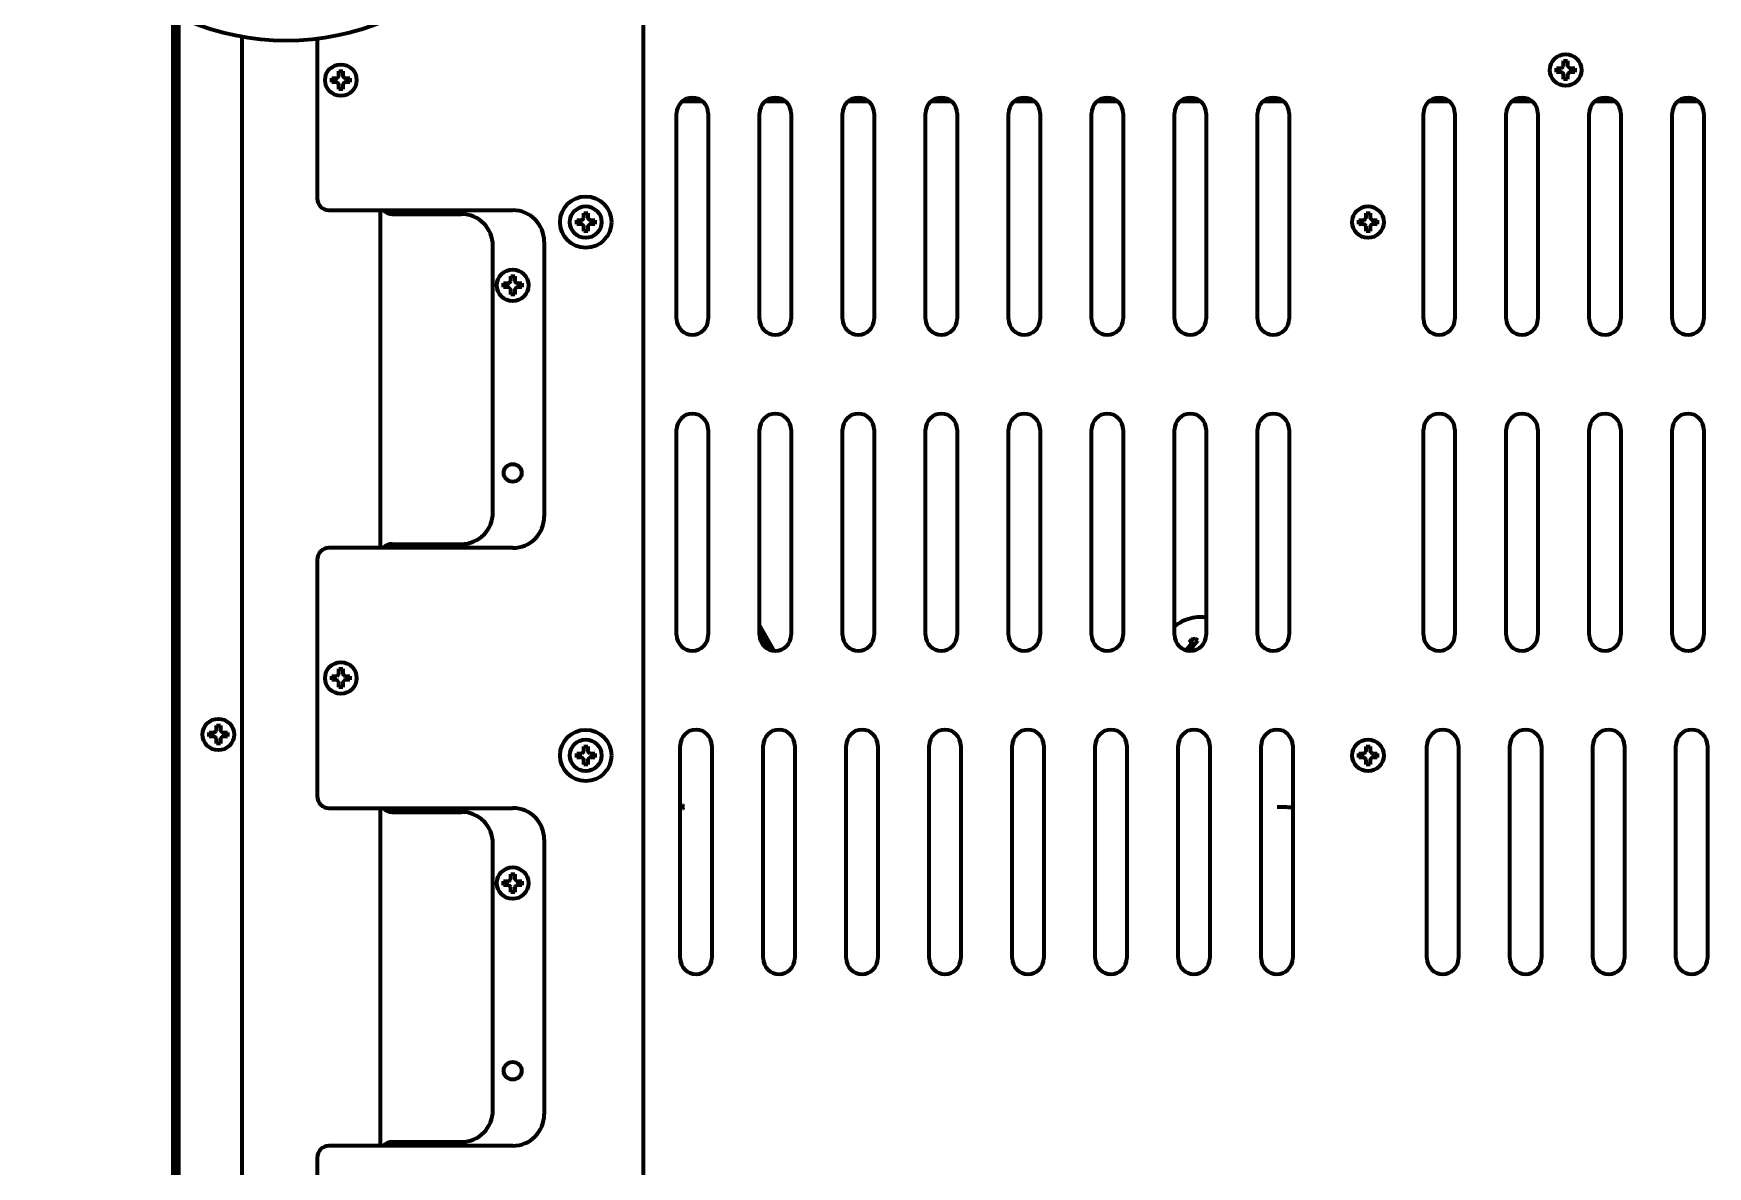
# Model space of a CAD drawing. Header units: inches. Extents: x -2983 to 7024, y 422 to 5529.
# Drawn here: x 2688 to 3111.7, y 4975.4 to 5262.2 of the extents above; entities that cross this region are included whole.
import ezdxf

# ---------------------------------------------------------------- set-up
doc = ezdxf.new("R2010")
doc.units = ezdxf.units.IN

msp = doc.modelspace()

# ---------------------------------------------------------------- linework, layer by layer
at = {"linetype": 'Continuous', "lineweight": 70}
for p, q in [((2842.28, 5360.79), (2842.28, 4737.49)), ((2723.28, 5267.28), (2723.28, 5013.82)), ((2723.96, 5014.82), (2723.96, 5266.95)), ((2724.78, 4696.79), (2724.78, 5266.55)), ((2740.78, 4710.63), (2740.78, 5261.47)), ((2759.78, 5260.97), (2759.78, 5220.51)), ((2763.48, 5250.43), (2763.48, 5250.93)), ((2763.48, 5249.93), (2763.48, 5250.43)), ((2768.08, 5250.93), (2768.08, 5250.43)), ((2768.08, 5250.43), (2768.08, 5249.93)), ((3073.48, 5252.99), (3073.48, 5253.49)), ((3073.48, 5252.49), (3073.48, 5252.99)), ((3078.08, 5253.49), (3078.08, 5252.99)), ((3078.08, 5252.99), (3078.08, 5252.49)), ((2850.78, 5189.99), (2850.78, 5241.99)), ((2857.44, 5244.99), (2852.14, 5244.99)), ((2858.78, 5241.99), (2858.78, 5189.99)), ((2871.78, 5189.99), (2871.78, 5241.99)), ((2878.43, 5244.99), (2873.15, 5244.99)), ((2879.78, 5241.99), (2879.78, 5189.99)), ((2892.78, 5189.99), (2892.78, 5241.99)), ((2899.44, 5244.99), (2894.15, 5244.99)), ((2900.78, 5241.99), (2900.78, 5189.99)), ((2913.78, 5189.99), (2913.78, 5241.99)), ((2920.44, 5244.99), (2915.14, 5244.99)), ((2921.78, 5241.99), (2921.78, 5189.99)), ((2934.78, 5189.99), (2934.78, 5241.99)), ((2941.43, 5244.99), (2936.14, 5244.99)), ((2942.78, 5241.99), (2942.78, 5189.99)), ((2955.78, 5189.99), (2955.78, 5241.99)), ((2962.43, 5244.99), (2957.15, 5244.99)), ((2963.78, 5241.99), (2963.78, 5189.99)), ((2976.78, 5189.99), (2976.78, 5241.99)), ((2983.44, 5244.99), (2978.15, 5244.99)), ((2984.78, 5241.99), (2984.78, 5189.99)), ((2997.78, 5189.99), (2997.78, 5241.99)), ((3004.44, 5244.99), (2999.14, 5244.99)), ((3005.78, 5241.99), (3005.78, 5189.99)), ((3039.78, 5189.99), (3039.78, 5241.99)), ((3046.44, 5244.99), (3041.15, 5244.99)), ((3047.78, 5241.99), (3047.78, 5189.99)), ((3060.78, 5189.99), (3060.78, 5241.99)), ((3067.44, 5244.99), (3062.15, 5244.99)), ((3068.78, 5241.99), (3068.78, 5189.99)), ((3081.78, 5189.99), (3081.78, 5241.99)), ((3088.44, 5244.99), (3083.14, 5244.99)), ((3089.78, 5241.99), (3089.78, 5189.99)), ((3102.78, 5189.99), (3102.78, 5241.99)), ((3109.43, 5244.99), (3104.15, 5244.99)), ((3110.78, 5241.99), (3110.78, 5189.99)), ((2762.78, 5217.51), (2809.28, 5217.51)), ((2775.78, 5132), (2775.78, 5217.5)), ((2778.78, 5216.51), (2796.28, 5216.51)), ((2825.48, 5214.49), (2825.48, 5214.99)), ((2825.48, 5213.99), (2825.48, 5214.49)), ((2830.08, 5214.99), (2830.08, 5214.49)), ((2830.08, 5214.49), (2830.08, 5213.99)), ((3023.48, 5214.49), (3023.48, 5214.99)), ((3023.48, 5213.99), (3023.48, 5214.49)), ((3028.08, 5214.99), (3028.08, 5214.49)), ((3028.08, 5214.49), (3028.08, 5213.99)), ((2804.28, 5141.01), (2804.28, 5208.51)), ((2817.28, 5209.51), (2817.28, 5140.01)), ((2806.98, 5198.51), (2806.98, 5199.01)), ((2806.98, 5198.01), (2806.98, 5198.51)), ((2811.58, 5199.01), (2811.58, 5198.51)), ((2811.58, 5198.51), (2811.58, 5198.01)), ((2850.78, 5109.99), (2850.78, 5161.99)), ((2858.78, 5161.99), (2858.78, 5109.99)), ((2871.78, 5109.99), (2871.78, 5161.99)), ((2879.78, 5161.99), (2879.78, 5109.99)), ((2892.78, 5109.99), (2892.78, 5161.99)), ((2900.78, 5161.99), (2900.78, 5109.99)), ((2913.78, 5109.99), (2913.78, 5161.99)), ((2921.78, 5161.99), (2921.78, 5109.99)), ((2934.78, 5109.99), (2934.78, 5161.99)), ((2942.78, 5161.99), (2942.78, 5109.99)), ((2955.78, 5109.99), (2955.78, 5161.99)), ((2963.78, 5161.99), (2963.78, 5109.99)), ((2976.78, 5109.99), (2976.78, 5161.99)), ((2984.78, 5161.99), (2984.78, 5109.99)), ((2997.78, 5109.99), (2997.78, 5161.99)), ((3005.78, 5161.99), (3005.78, 5109.99)), ((3039.78, 5109.99), (3039.78, 5161.99)), ((3047.78, 5161.99), (3047.78, 5109.99)), ((3060.78, 5109.99), (3060.78, 5161.99)), ((3068.78, 5161.99), (3068.78, 5109.99)), ((3081.78, 5109.99), (3081.78, 5161.99)), ((3089.78, 5161.99), (3089.78, 5109.99)), ((3102.78, 5109.99), (3102.78, 5161.99)), ((3110.78, 5161.99), (3110.78, 5109.99)), ((2809.28, 5132.01), (2762.78, 5132.01)), ((2778.78, 5133.01), (2796.28, 5133.01)), ((2759.78, 5129.01), (2759.78, 5069.17)), ((2875.5, 5106), (2871.78, 5112.44)), ((2875.5, 5106), (2871.78, 5112.44)), ((2871.78, 5110.84), (2874.45, 5106.22)), ((2980.84, 5114.18), (2980.84, 5114.18)), ((2872.49, 5107.91), (2872.35, 5107.93)), ((2872.78, 5107.76), (2872.49, 5107.91)), ((2872.5, 5107.91), (2872.49, 5107.91)), ((2872.79, 5107.76), (2872.5, 5107.91)), ((2872.79, 5107.76), (2872.78, 5107.76)), ((2873.07, 5107.46), (2872.78, 5107.76)), ((2873.08, 5107.46), (2872.79, 5107.76)), ((2873.08, 5107.46), (2873.07, 5107.46)), ((2873.15, 5107.16), (2873.07, 5107.46)), ((2873.15, 5107.16), (2873.08, 5107.46)), ((2873.14, 5106.99), (2873.15, 5107.02)), ((2873.14, 5106.98), (2873.15, 5107.01)), ((2873.15, 5107.16), (2873.15, 5107.16)), ((2873.15, 5107.01), (2873.15, 5107.16)), ((2873.15, 5107.02), (2873.15, 5107.16)), ((2873.15, 5107.01), (2873.15, 5107.02)), ((2981.53, 5108.31), (2979.71, 5106.14)), ((2981.53, 5108.3), (2979.71, 5106.14)), ((2981.08, 5108.84), (2980.48, 5108.12)), ((2981.08, 5108.84), (2980.48, 5108.12)), ((2980.48, 5108.12), (2981.53, 5108.31)), ((2980.48, 5108.12), (2981.53, 5108.3)), ((2980.48, 5108.12), (2980.48, 5108.12)), ((2980.5, 5106), (2982.66, 5108.58)), ((2982.14, 5109.02), (2981.08, 5108.84)), ((2981.08, 5108.84), (2981.08, 5108.84)), ((2981.53, 5108.3), (2981.53, 5108.31)), ((2982.66, 5108.58), (2982.14, 5109.02)), ((2763.48, 5099.09), (2763.48, 5099.59)), ((2763.48, 5098.59), (2763.48, 5099.09)), ((2768.08, 5099.59), (2768.08, 5099.09)), ((2768.08, 5099.09), (2768.08, 5098.59)), ((2732.48, 5084.79), (2732.48, 5085.29)), ((2732.48, 5084.29), (2732.48, 5084.79)), ((2737.08, 5085.29), (2737.08, 5084.79)), ((2737.08, 5084.79), (2737.08, 5084.29)), ((2851.7, 5028.13), (2851.7, 5081.99)), ((2859.7, 5081.99), (2859.7, 5028.13)), ((2872.7, 5028.13), (2872.7, 5081.99)), ((2880.7, 5081.99), (2880.7, 5028.13)), ((2893.7, 5028.13), (2893.7, 5081.99)), ((2901.7, 5081.99), (2901.7, 5028.13)), ((2914.7, 5028.13), (2914.7, 5081.99)), ((2922.7, 5081.99), (2922.7, 5028.13)), ((2935.7, 5028.13), (2935.7, 5081.99)), ((2943.7, 5081.99), (2943.7, 5028.13)), ((2956.7, 5028.13), (2956.7, 5081.99)), ((2964.7, 5081.99), (2964.7, 5028.13)), ((2977.7, 5028.13), (2977.7, 5081.99)), ((2985.7, 5081.99), (2985.7, 5028.13)), ((2998.7, 5028.13), (2998.7, 5081.99)), ((3006.7, 5081.99), (3006.7, 5028.13)), ((3040.7, 5028.13), (3040.7, 5081.99)), ((3048.7, 5081.99), (3048.7, 5028.13)), ((3061.7, 5028.13), (3061.7, 5081.99)), ((3069.7, 5081.99), (3069.7, 5028.13)), ((3082.7, 5028.13), (3082.7, 5081.99)), ((3090.7, 5081.99), (3090.7, 5028.13)), ((3103.7, 5028.13), (3103.7, 5081.99)), ((3111.7, 5081.99), (3111.7, 5028.13)), ((2825.48, 5079.49), (2825.48, 5079.99)), ((2825.48, 5078.99), (2825.48, 5079.49)), ((2830.08, 5079.99), (2830.08, 5079.49)), ((2830.08, 5079.49), (2830.08, 5078.99)), ((3023.48, 5079.49), (3023.48, 5079.99)), ((3023.48, 5078.99), (3023.48, 5079.49)), ((3028.08, 5079.99), (3028.08, 5079.49)), ((3028.08, 5079.49), (3028.08, 5078.99)), ((2762.78, 5066.17), (2809.28, 5066.17)), ((2775.78, 4980.66), (2775.78, 5066.16)), ((2778.78, 5065.17), (2796.28, 5065.17)), ((2804.28, 4989.67), (2804.28, 5057.17)), ((2817.28, 5058.17), (2817.28, 4988.67)), ((2806.98, 5047.17), (2806.98, 5047.67)), ((2806.98, 5046.67), (2806.98, 5047.17)), ((2811.58, 5047.67), (2811.58, 5047.17)), ((2811.58, 5047.17), (2811.58, 5046.67)), ((2723.29, 5013.82), (2723.28, 5013.82)), ((2723.28, 5013.79), (2723.29, 5013.79)), ((2723.28, 5013.79), (2723.28, 4526.99)), ((2723.29, 5013.82), (2723.91, 5013.82)), ((2723.29, 5013.79), (2723.91, 5013.79)), ((2724.78, 5013.82), (2723.91, 5013.82)), ((2724.78, 5013.79), (2723.91, 5013.79)), ((2723.96, 4529.99), (2723.96, 5012.79)), ((2809.28, 4980.67), (2762.78, 4980.67)), ((2778.78, 4981.67), (2796.28, 4981.67)), ((2759.78, 4977.67), (2759.78, 4917.83))]:
    msp.add_line(p, q, dxfattribs=at)
for centre, radius in [((2765.78, 5250.43), 4), ((3075.78, 5252.99), 4), ((2827.78, 5214.49), 6.5), ((2827.78, 5214.49), 4), ((3025.78, 5214.49), 4), ((2809.28, 5198.51), 4), ((2809.28, 5151.01), 2.25), ((2765.78, 5099.09), 4), ((2734.78, 5084.79), 4), ((2827.78, 5079.49), 6.5), ((2827.78, 5079.49), 4), ((3025.78, 5079.49), 4), ((2809.28, 5047.17), 4), ((2809.28, 4999.67), 2.25)]:
    msp.add_circle(centre, radius, dxfattribs=at)
for centre, radius, start, end in [((2751.98, 5324.49), 64, 180, 0), ((2854.78, 5241.99), 4, 0, 180), ((2875.78, 5241.99), 4, 0, 180), ((2896.78, 5241.99), 4, 0, 180), ((2917.78, 5241.99), 4, 0, 180), ((2938.78, 5241.99), 4, 0, 180), ((2959.78, 5241.99), 4, 0, 180), ((2980.78, 5241.99), 4, 0, 180), ((3001.78, 5241.99), 4, 0, 180), ((3043.78, 5241.99), 4, 0, 180), ((3064.78, 5241.99), 4, 0, 180), ((3085.78, 5241.99), 4, 0, 180), ((3106.78, 5241.99), 4, 0, 180), ((2762.78, 5220.51), 3, 180, 270), ((2778.78, 5219.51), 3, 221.8106, 270), ((2796.28, 5208.51), 8, 0, 90), ((2809.28, 5209.51), 8, 0, 90), ((2854.78, 5189.99), 4, 180, 0), ((2875.78, 5189.99), 4, 180, 0), ((2896.78, 5189.99), 4, 180, 0), ((2917.78, 5189.99), 4, 180, 0), ((2938.78, 5189.99), 4, 180, 0), ((2959.78, 5189.99), 4, 180, 0), ((2980.78, 5189.99), 4, 180, 0), ((3001.78, 5189.99), 4, 180, 0), ((3043.78, 5189.99), 4, 180, 0), ((3064.78, 5189.99), 4, 180, 0), ((3085.78, 5189.99), 4, 180, 0), ((3106.78, 5189.99), 4, 180, 0), ((2854.78, 5161.99), 4, 0, 180), ((2875.78, 5161.99), 4, 0, 180), ((2896.78, 5161.99), 4, 0, 180), ((2917.78, 5161.99), 4, 0, 180), ((2938.78, 5161.99), 4, 0, 180), ((2959.78, 5161.99), 4, 0, 180), ((2980.78, 5161.99), 4, 0, 180), ((3001.78, 5161.99), 4, 0, 180), ((3043.78, 5161.99), 4, 0, 180), ((3064.78, 5161.99), 4, 0, 180), ((3085.78, 5161.99), 4, 0, 180), ((3106.78, 5161.99), 4, 0, 180), ((2796.28, 5141.01), 8, 270, 0), ((2809.28, 5140.01), 8, 270, 0), ((2762.78, 5129.01), 3, 90, 180), ((2778.78, 5130.01), 3, 90, 138.1894), ((2854.78, 5109.99), 4, 180, 0), ((2875.78, 5109.99), 4, 180, 0), ((2896.78, 5109.99), 4, 180, 0), ((2917.78, 5109.99), 4, 180, 0), ((2938.78, 5109.99), 4, 180, 0), ((2959.78, 5109.99), 4, 180, 0), ((2980.78, 5109.99), 4, 180, 0), ((3001.78, 5109.99), 4, 180, 0), ((3043.78, 5109.99), 4, 180, 0), ((3064.78, 5109.99), 4, 180, 0), ((3085.78, 5109.99), 4, 180, 0), ((3106.78, 5109.99), 4, 180, 0), ((2855.7, 5081.99), 4, 0, 180), ((2876.7, 5081.99), 4, 0, 180), ((2897.7, 5081.99), 4, 0, 180), ((2918.7, 5081.99), 4, 0, 180), ((2939.7, 5081.99), 4, 0, 180), ((2960.7, 5081.99), 4, 0, 180), ((2981.7, 5081.99), 4, 0, 180), ((3002.7, 5081.99), 4, 0, 180), ((3044.7, 5081.99), 4, 0, 180), ((3065.7, 5081.99), 4, 0, 180), ((3086.7, 5081.99), 4, 0, 180), ((3107.7, 5081.99), 4, 0, 180), ((2762.78, 5069.17), 3, 180, 270), ((2778.78, 5068.17), 3, 221.8416, 270), ((2796.28, 5057.17), 8, 0, 90), ((2809.28, 5058.17), 8, 0, 90), ((2855.7, 5028.13), 4, 180, 0), ((2876.7, 5028.13), 4, 180, 0), ((2897.7, 5028.13), 4, 180, 0), ((2918.7, 5028.13), 4, 180, 0), ((2939.7, 5028.13), 4, 180, 0), ((2960.7, 5028.13), 4, 180, 0), ((2981.7, 5028.13), 4, 180, 0), ((3002.7, 5028.13), 4, 180, 0), ((3044.7, 5028.13), 4, 180, 0), ((3065.7, 5028.13), 4, 180, 0), ((3086.7, 5028.13), 4, 180, 0), ((3107.7, 5028.13), 4, 180, 0), ((2796.28, 4989.67), 8, 270, 0), ((2809.28, 4988.67), 8, 270, 0), ((2762.78, 4977.67), 3, 90, 180), ((2778.78, 4978.67), 3, 90, 138.1894)]:
    msp.add_arc(centre, radius, start, end, dxfattribs=at)
for centre, major_axis, ratio, start_param, end_param in [((2983.27, 5104.48), (-2.43, 9.7), 0.999838, 6.038193, 6.283185), ((2983.27, 5104.48), (-2.43, 9.7), 0.999838, 5.885728, 6.038193), ((2983.27, 5104.48), (-2.43, 9.7), 0.999838, 0, 0.460394), ((2983.26, 5104.48), (-0.72, -9.97), 0.99983, 3.458797, 3.91904), ((2723.91, 5014.82), (0, -1), 0.052336, 0, 1.570796), ((2723.91, 5012.79), (0, -1), 0.052336, 1.570796, 3.141593)]:
    msp.add_ellipse(centre, major_axis=major_axis, ratio=ratio, start_param=start_param, end_param=end_param, dxfattribs=at)
for points in [[(3075.28, 5253.99), (3075.28, 5254.04), (3075.28, 5254.15), (3075.28, 5254.31), (3075.28, 5254.47), (3075.28, 5254.63), (3075.28, 5254.78), (3075.28, 5254.94), (3075.28, 5255.1), (3075.28, 5255.23), (3075.28, 5255.29)], [(3075.28, 5255.29), (3075.45, 5255.29), (3075.78, 5255.29), (3076.12, 5255.29), (3076.28, 5255.29)], [(2764.78, 5249.93), (2764.73, 5249.93), (2764.62, 5249.93), (2764.46, 5249.93), (2764.3, 5249.93), (2764.15, 5249.93), (2763.99, 5249.93), (2763.84, 5249.93), (2763.67, 5249.93), (2763.55, 5249.93), (2763.48, 5249.93)], [(2764.78, 5250.93), (2764.81, 5250.95), (2764.86, 5251), (2764.93, 5251.07), (2765, 5251.14), (2765.07, 5251.21), (2765.14, 5251.29), (2765.21, 5251.36), (2765.26, 5251.41), (2765.28, 5251.43)], [(2765.28, 5249.43), (2765.26, 5249.46), (2765.21, 5249.51), (2765.13, 5249.58), (2765.06, 5249.65), (2764.99, 5249.72), (2764.92, 5249.79), (2764.85, 5249.86), (2764.81, 5249.91), (2764.78, 5249.93)], [(2765.28, 5251.43), (2765.28, 5251.48), (2765.28, 5251.59), (2765.28, 5251.75), (2765.28, 5251.91), (2765.28, 5252.07), (2765.28, 5252.22), (2765.28, 5252.38), (2765.28, 5252.54), (2765.28, 5252.67), (2765.28, 5252.73)], [(2765.28, 5252.73), (2765.45, 5252.73), (2765.78, 5252.73), (2766.12, 5252.73), (2766.28, 5252.73)], [(2766.28, 5251.43), (2766.31, 5251.4), (2766.36, 5251.35), (2766.44, 5251.28), (2766.51, 5251.21), (2766.58, 5251.14), (2766.65, 5251.07), (2766.71, 5251), (2766.76, 5250.95), (2766.78, 5250.93)], [(2766.78, 5249.93), (2766.76, 5249.91), (2766.71, 5249.86), (2766.64, 5249.79), (2766.57, 5249.72), (2766.5, 5249.64), (2766.43, 5249.57), (2766.36, 5249.5), (2766.31, 5249.45), (2766.28, 5249.43)], [(2766.78, 5250.93), (2766.84, 5250.93), (2766.95, 5250.93), (2767.11, 5250.93), (2767.27, 5250.93), (2767.42, 5250.93), (2767.57, 5250.93), (2767.73, 5250.93), (2767.9, 5250.93), (2768.02, 5250.93), (2768.08, 5250.93)], [(3074.78, 5252.49), (3074.73, 5252.49), (3074.62, 5252.49), (3074.46, 5252.49), (3074.3, 5252.49), (3074.15, 5252.49), (3073.99, 5252.49), (3073.84, 5252.49), (3073.67, 5252.49), (3073.55, 5252.49), (3073.48, 5252.49)], [(3074.78, 5253.49), (3074.81, 5253.51), (3074.86, 5253.56), (3074.93, 5253.63), (3075, 5253.7), (3075.07, 5253.77), (3075.14, 5253.85), (3075.21, 5253.92), (3075.26, 5253.97), (3075.28, 5253.99)], [(3075.28, 5251.99), (3075.26, 5252.02), (3075.21, 5252.07), (3075.13, 5252.14), (3075.06, 5252.21), (3074.99, 5252.28), (3074.92, 5252.35), (3074.85, 5252.42), (3074.81, 5252.47), (3074.78, 5252.49)], [(3076.28, 5250.69), (3076.12, 5250.69), (3075.78, 5250.69), (3075.45, 5250.69), (3075.28, 5250.69)], [(3076.28, 5253.99), (3076.31, 5253.96), (3076.36, 5253.91), (3076.44, 5253.84), (3076.51, 5253.77), (3076.58, 5253.7), (3076.65, 5253.63), (3076.71, 5253.56), (3076.76, 5253.51), (3076.78, 5253.49)], [(3076.78, 5252.49), (3076.76, 5252.47), (3076.71, 5252.42), (3076.64, 5252.35), (3076.57, 5252.28), (3076.5, 5252.2), (3076.43, 5252.13), (3076.36, 5252.06), (3076.31, 5252.01), (3076.28, 5251.99)], [(3076.28, 5251.99), (3076.28, 5251.93), (3076.28, 5251.83), (3076.28, 5251.67), (3076.28, 5251.51), (3076.28, 5251.35), (3076.28, 5251.2), (3076.28, 5251.04), (3076.28, 5250.88), (3076.28, 5250.75), (3076.28, 5250.69)], [(3076.78, 5253.49), (3076.84, 5253.49), (3076.95, 5253.49), (3077.11, 5253.49), (3077.27, 5253.49), (3077.42, 5253.49), (3077.57, 5253.49), (3077.73, 5253.49), (3077.9, 5253.49), (3078.02, 5253.49), (3078.08, 5253.49)], [(2766.28, 5248.13), (2766.12, 5248.13), (2765.78, 5248.13), (2765.45, 5248.13), (2765.28, 5248.13)], [(2766.28, 5249.43), (2766.28, 5249.37), (2766.28, 5249.27), (2766.28, 5249.11), (2766.28, 5248.95), (2766.28, 5248.79), (2766.28, 5248.64), (2766.28, 5248.48), (2766.28, 5248.32), (2766.28, 5248.19), (2766.28, 5248.13)], [(2827.28, 5215.49), (2827.28, 5215.54), (2827.28, 5215.65), (2827.28, 5215.81), (2827.28, 5215.97), (2827.28, 5216.13), (2827.28, 5216.28), (2827.28, 5216.44), (2827.28, 5216.6), (2827.28, 5216.73), (2827.28, 5216.79)], [(2827.28, 5216.79), (2827.45, 5216.79), (2827.78, 5216.79), (2828.12, 5216.79), (2828.28, 5216.79)], [(3025.28, 5215.49), (3025.28, 5215.54), (3025.28, 5215.65), (3025.28, 5215.81), (3025.28, 5215.97), (3025.28, 5216.13), (3025.28, 5216.28), (3025.28, 5216.44), (3025.28, 5216.6), (3025.28, 5216.73), (3025.28, 5216.79)], [(3025.28, 5216.79), (3025.45, 5216.79), (3025.78, 5216.79), (3026.12, 5216.79), (3026.28, 5216.79)], [(2826.78, 5213.99), (2826.73, 5213.99), (2826.62, 5213.99), (2826.46, 5213.99), (2826.3, 5213.99), (2826.15, 5213.99), (2825.99, 5213.99), (2825.84, 5213.99), (2825.67, 5213.99), (2825.55, 5213.99), (2825.48, 5213.99)], [(2826.78, 5214.99), (2826.81, 5215.01), (2826.86, 5215.06), (2826.93, 5215.13), (2827, 5215.2), (2827.07, 5215.27), (2827.14, 5215.35), (2827.21, 5215.42), (2827.26, 5215.47), (2827.28, 5215.49)], [(2827.28, 5213.49), (2827.26, 5213.52), (2827.21, 5213.57), (2827.13, 5213.64), (2827.06, 5213.71), (2826.99, 5213.78), (2826.92, 5213.85), (2826.85, 5213.92), (2826.81, 5213.97), (2826.78, 5213.99)], [(2828.28, 5212.19), (2828.12, 5212.19), (2827.78, 5212.19), (2827.45, 5212.19), (2827.28, 5212.19)], [(2828.28, 5215.49), (2828.31, 5215.46), (2828.36, 5215.41), (2828.44, 5215.34), (2828.51, 5215.27), (2828.58, 5215.2), (2828.65, 5215.13), (2828.71, 5215.06), (2828.76, 5215.01), (2828.78, 5214.99)], [(2828.78, 5213.99), (2828.76, 5213.97), (2828.71, 5213.92), (2828.64, 5213.85), (2828.57, 5213.78), (2828.5, 5213.7), (2828.43, 5213.63), (2828.36, 5213.56), (2828.31, 5213.51), (2828.28, 5213.49)], [(2828.28, 5213.49), (2828.28, 5213.43), (2828.28, 5213.33), (2828.28, 5213.17), (2828.28, 5213.01), (2828.28, 5212.85), (2828.28, 5212.7), (2828.28, 5212.54), (2828.28, 5212.38), (2828.28, 5212.25), (2828.28, 5212.19)], [(2828.78, 5214.99), (2828.84, 5214.99), (2828.95, 5214.99), (2829.11, 5214.99), (2829.27, 5214.99), (2829.42, 5214.99), (2829.57, 5214.99), (2829.73, 5214.99), (2829.9, 5214.99), (2830.02, 5214.99), (2830.08, 5214.99)], [(3024.78, 5213.99), (3024.73, 5213.99), (3024.62, 5213.99), (3024.46, 5213.99), (3024.3, 5213.99), (3024.15, 5213.99), (3023.99, 5213.99), (3023.84, 5213.99), (3023.67, 5213.99), (3023.55, 5213.99), (3023.48, 5213.99)], [(3024.78, 5214.99), (3024.81, 5215.01), (3024.86, 5215.06), (3024.93, 5215.13), (3025, 5215.2), (3025.07, 5215.27), (3025.14, 5215.35), (3025.21, 5215.42), (3025.26, 5215.47), (3025.28, 5215.49)], [(3025.28, 5213.49), (3025.26, 5213.52), (3025.21, 5213.57), (3025.13, 5213.64), (3025.06, 5213.71), (3024.99, 5213.78), (3024.92, 5213.85), (3024.85, 5213.92), (3024.81, 5213.97), (3024.78, 5213.99)], [(3026.28, 5212.19), (3026.12, 5212.19), (3025.78, 5212.19), (3025.45, 5212.19), (3025.28, 5212.19)], [(3026.28, 5215.49), (3026.31, 5215.46), (3026.36, 5215.41), (3026.44, 5215.34), (3026.51, 5215.27), (3026.58, 5215.2), (3026.65, 5215.13), (3026.71, 5215.06), (3026.76, 5215.01), (3026.78, 5214.99)], [(3026.78, 5213.99), (3026.76, 5213.97), (3026.71, 5213.92), (3026.64, 5213.85), (3026.57, 5213.78), (3026.5, 5213.7), (3026.43, 5213.63), (3026.36, 5213.56), (3026.31, 5213.51), (3026.28, 5213.49)], [(3026.28, 5213.49), (3026.28, 5213.43), (3026.28, 5213.33), (3026.28, 5213.17), (3026.28, 5213.01), (3026.28, 5212.85), (3026.28, 5212.7), (3026.28, 5212.54), (3026.28, 5212.38), (3026.28, 5212.25), (3026.28, 5212.19)], [(3026.78, 5214.99), (3026.84, 5214.99), (3026.95, 5214.99), (3027.11, 5214.99), (3027.27, 5214.99), (3027.42, 5214.99), (3027.57, 5214.99), (3027.73, 5214.99), (3027.9, 5214.99), (3028.02, 5214.99), (3028.08, 5214.99)], [(2808.28, 5199.01), (2808.31, 5199.03), (2808.36, 5199.08), (2808.43, 5199.15), (2808.5, 5199.22), (2808.57, 5199.29), (2808.64, 5199.36), (2808.71, 5199.44), (2808.76, 5199.48), (2808.78, 5199.51)], [(2808.78, 5199.51), (2808.78, 5199.56), (2808.78, 5199.67), (2808.78, 5199.83), (2808.78, 5199.99), (2808.78, 5200.14), (2808.78, 5200.3), (2808.78, 5200.45), (2808.78, 5200.62), (2808.78, 5200.74), (2808.78, 5200.81)], [(2808.78, 5200.81), (2808.95, 5200.81), (2809.28, 5200.81), (2809.62, 5200.81), (2809.78, 5200.81)], [(2809.78, 5199.51), (2809.81, 5199.48), (2809.86, 5199.43), (2809.94, 5199.36), (2810.01, 5199.28), (2810.08, 5199.21), (2810.15, 5199.14), (2810.21, 5199.08), (2810.26, 5199.03), (2810.28, 5199.01)], [(2808.28, 5198.01), (2808.23, 5198.01), (2808.12, 5198.01), (2807.96, 5198.01), (2807.8, 5198.01), (2807.65, 5198.01), (2807.49, 5198.01), (2807.34, 5198.01), (2807.17, 5198.01), (2807.05, 5198.01), (2806.98, 5198.01)], [(2808.78, 5197.51), (2808.76, 5197.53), (2808.71, 5197.58), (2808.63, 5197.66), (2808.56, 5197.73), (2808.49, 5197.8), (2808.42, 5197.87), (2808.35, 5197.94), (2808.31, 5197.98), (2808.28, 5198.01)], [(2809.78, 5196.21), (2809.62, 5196.21), (2809.28, 5196.21), (2808.95, 5196.21), (2808.78, 5196.21)], [(2810.28, 5198.01), (2810.26, 5197.98), (2810.21, 5197.94), (2810.14, 5197.86), (2810.07, 5197.79), (2810, 5197.72), (2809.93, 5197.65), (2809.86, 5197.58), (2809.81, 5197.53), (2809.78, 5197.51)], [(2809.78, 5197.51), (2809.78, 5197.45), (2809.78, 5197.34), (2809.78, 5197.18), (2809.78, 5197.02), (2809.78, 5196.87), (2809.78, 5196.72), (2809.78, 5196.56), (2809.78, 5196.39), (2809.78, 5196.27), (2809.78, 5196.21)], [(2810.28, 5199.01), (2810.34, 5199.01), (2810.45, 5199.01), (2810.61, 5199.01), (2810.77, 5199.01), (2810.92, 5199.01), (2811.07, 5199.01), (2811.23, 5199.01), (2811.4, 5199.01), (2811.52, 5199.01), (2811.58, 5199.01)], [(2764.78, 5098.59), (2764.73, 5098.59), (2764.62, 5098.59), (2764.46, 5098.59), (2764.3, 5098.59), (2764.15, 5098.59), (2763.99, 5098.59), (2763.84, 5098.59), (2763.67, 5098.59), (2763.55, 5098.59), (2763.48, 5098.59)], [(2764.78, 5099.59), (2764.81, 5099.61), (2764.86, 5099.66), (2764.93, 5099.73), (2765, 5099.8), (2765.07, 5099.87), (2765.14, 5099.94), (2765.21, 5100.02), (2765.26, 5100.06), (2765.28, 5100.09)], [(2765.28, 5098.09), (2765.26, 5098.11), (2765.21, 5098.16), (2765.13, 5098.24), (2765.06, 5098.31), (2764.99, 5098.38), (2764.92, 5098.45), (2764.85, 5098.52), (2764.81, 5098.56), (2764.78, 5098.59)], [(2765.28, 5100.09), (2765.28, 5100.14), (2765.28, 5100.25), (2765.28, 5100.41), (2765.28, 5100.57), (2765.28, 5100.72), (2765.28, 5100.88), (2765.28, 5101.03), (2765.28, 5101.2), (2765.28, 5101.32), (2765.28, 5101.39)], [(2765.28, 5101.39), (2765.45, 5101.39), (2765.78, 5101.39), (2766.12, 5101.39), (2766.28, 5101.39)], [(2766.28, 5100.09), (2766.31, 5100.06), (2766.36, 5100.01), (2766.44, 5099.94), (2766.51, 5099.86), (2766.58, 5099.79), (2766.65, 5099.72), (2766.71, 5099.66), (2766.76, 5099.61), (2766.78, 5099.59)], [(2766.78, 5098.59), (2766.76, 5098.56), (2766.71, 5098.52), (2766.64, 5098.44), (2766.57, 5098.37), (2766.5, 5098.3), (2766.43, 5098.23), (2766.36, 5098.16), (2766.31, 5098.11), (2766.28, 5098.09)], [(2766.28, 5098.09), (2766.28, 5098.03), (2766.28, 5097.92), (2766.28, 5097.76), (2766.28, 5097.6), (2766.28, 5097.45), (2766.28, 5097.3), (2766.28, 5097.14), (2766.28, 5096.97), (2766.28, 5096.85), (2766.28, 5096.79)], [(2766.78, 5099.59), (2766.84, 5099.59), (2766.95, 5099.59), (2767.11, 5099.59), (2767.27, 5099.59), (2767.42, 5099.59), (2767.57, 5099.59), (2767.73, 5099.59), (2767.9, 5099.59), (2768.02, 5099.59), (2768.08, 5099.59)], [(2766.28, 5096.79), (2766.12, 5096.79), (2765.78, 5096.79), (2765.45, 5096.79), (2765.28, 5096.79)], [(2733.78, 5085.29), (2733.81, 5085.31), (2733.86, 5085.36), (2733.93, 5085.43), (2734, 5085.5), (2734.07, 5085.57), (2734.14, 5085.65), (2734.21, 5085.72), (2734.26, 5085.77), (2734.28, 5085.79)], [(2734.28, 5085.79), (2734.28, 5085.84), (2734.28, 5085.95), (2734.28, 5086.11), (2734.28, 5086.27), (2734.28, 5086.43), (2734.28, 5086.58), (2734.28, 5086.74), (2734.28, 5086.9), (2734.28, 5087.03), (2734.28, 5087.09)], [(2734.28, 5087.09), (2734.45, 5087.09), (2734.78, 5087.09), (2735.12, 5087.09), (2735.28, 5087.09)], [(2735.28, 5085.79), (2735.31, 5085.76), (2735.36, 5085.71), (2735.44, 5085.64), (2735.51, 5085.57), (2735.58, 5085.5), (2735.65, 5085.43), (2735.71, 5085.36), (2735.76, 5085.31), (2735.78, 5085.29)], [(2735.78, 5085.29), (2735.84, 5085.29), (2735.95, 5085.29), (2736.11, 5085.29), (2736.27, 5085.29), (2736.42, 5085.29), (2736.57, 5085.29), (2736.73, 5085.29), (2736.9, 5085.29), (2737.02, 5085.29), (2737.08, 5085.29)], [(2733.78, 5084.29), (2733.73, 5084.29), (2733.62, 5084.29), (2733.46, 5084.29), (2733.3, 5084.29), (2733.15, 5084.29), (2732.99, 5084.29), (2732.84, 5084.29), (2732.67, 5084.29), (2732.55, 5084.29), (2732.48, 5084.29)], [(2734.28, 5083.79), (2734.26, 5083.82), (2734.21, 5083.87), (2734.13, 5083.94), (2734.06, 5084.01), (2733.99, 5084.08), (2733.92, 5084.15), (2733.85, 5084.22), (2733.81, 5084.27), (2733.78, 5084.29)], [(2735.28, 5082.49), (2735.12, 5082.49), (2734.78, 5082.49), (2734.45, 5082.49), (2734.28, 5082.49)], [(2735.78, 5084.29), (2735.76, 5084.27), (2735.71, 5084.22), (2735.64, 5084.15), (2735.57, 5084.08), (2735.5, 5084), (2735.43, 5083.93), (2735.36, 5083.86), (2735.31, 5083.81), (2735.28, 5083.79)], [(2735.28, 5083.79), (2735.28, 5083.73), (2735.28, 5083.63), (2735.28, 5083.47), (2735.28, 5083.31), (2735.28, 5083.15), (2735.28, 5083), (2735.28, 5082.84), (2735.28, 5082.68), (2735.28, 5082.55), (2735.28, 5082.49)], [(2826.78, 5079.99), (2826.81, 5080.01), (2826.86, 5080.06), (2826.93, 5080.13), (2827, 5080.2), (2827.07, 5080.27), (2827.14, 5080.35), (2827.21, 5080.42), (2827.26, 5080.47), (2827.28, 5080.49)], [(2827.28, 5080.49), (2827.28, 5080.54), (2827.28, 5080.65), (2827.28, 5080.81), (2827.28, 5080.97), (2827.28, 5081.13), (2827.28, 5081.28), (2827.28, 5081.44), (2827.28, 5081.6), (2827.28, 5081.73), (2827.28, 5081.79)], [(2827.28, 5081.79), (2827.45, 5081.79), (2827.78, 5081.79), (2828.12, 5081.79), (2828.28, 5081.79)], [(2828.28, 5080.49), (2828.31, 5080.46), (2828.36, 5080.41), (2828.44, 5080.34), (2828.51, 5080.27), (2828.58, 5080.2), (2828.65, 5080.13), (2828.71, 5080.06), (2828.76, 5080.01), (2828.78, 5079.99)], [(3024.78, 5079.99), (3024.81, 5080.01), (3024.86, 5080.06), (3024.93, 5080.13), (3025, 5080.2), (3025.07, 5080.27), (3025.14, 5080.35), (3025.21, 5080.42), (3025.26, 5080.47), (3025.28, 5080.49)], [(3025.28, 5080.49), (3025.28, 5080.54), (3025.28, 5080.65), (3025.28, 5080.81), (3025.28, 5080.97), (3025.28, 5081.13), (3025.28, 5081.28), (3025.28, 5081.44), (3025.28, 5081.6), (3025.28, 5081.73), (3025.28, 5081.79)], [(3025.28, 5081.79), (3025.45, 5081.79), (3025.78, 5081.79), (3026.12, 5081.79), (3026.28, 5081.79)], [(3026.28, 5080.49), (3026.31, 5080.46), (3026.36, 5080.41), (3026.44, 5080.34), (3026.51, 5080.27), (3026.58, 5080.2), (3026.65, 5080.13), (3026.71, 5080.06), (3026.76, 5080.01), (3026.78, 5079.99)], [(2826.78, 5078.99), (2826.73, 5078.99), (2826.62, 5078.99), (2826.46, 5078.99), (2826.3, 5078.99), (2826.15, 5078.99), (2825.99, 5078.99), (2825.84, 5078.99), (2825.67, 5078.99), (2825.55, 5078.99), (2825.48, 5078.99)], [(2827.28, 5078.49), (2827.26, 5078.52), (2827.21, 5078.57), (2827.13, 5078.64), (2827.06, 5078.71), (2826.99, 5078.78), (2826.92, 5078.85), (2826.85, 5078.92), (2826.81, 5078.97), (2826.78, 5078.99)], [(2828.28, 5077.19), (2828.12, 5077.19), (2827.78, 5077.19), (2827.45, 5077.19), (2827.28, 5077.19)], [(2828.78, 5078.99), (2828.76, 5078.97), (2828.71, 5078.92), (2828.64, 5078.85), (2828.57, 5078.78), (2828.5, 5078.7), (2828.43, 5078.63), (2828.36, 5078.56), (2828.31, 5078.51), (2828.28, 5078.49)], [(2828.28, 5078.49), (2828.28, 5078.43), (2828.28, 5078.33), (2828.28, 5078.17), (2828.28, 5078.01), (2828.28, 5077.85), (2828.28, 5077.7), (2828.28, 5077.54), (2828.28, 5077.38), (2828.28, 5077.25), (2828.28, 5077.19)], [(2828.78, 5079.99), (2828.84, 5079.99), (2828.95, 5079.99), (2829.11, 5079.99), (2829.27, 5079.99), (2829.42, 5079.99), (2829.57, 5079.99), (2829.73, 5079.99), (2829.9, 5079.99), (2830.02, 5079.99), (2830.08, 5079.99)], [(3024.78, 5078.99), (3024.73, 5078.99), (3024.62, 5078.99), (3024.46, 5078.99), (3024.3, 5078.99), (3024.15, 5078.99), (3023.99, 5078.99), (3023.84, 5078.99), (3023.67, 5078.99), (3023.55, 5078.99), (3023.48, 5078.99)], [(3025.28, 5078.49), (3025.26, 5078.52), (3025.21, 5078.57), (3025.13, 5078.64), (3025.06, 5078.71), (3024.99, 5078.78), (3024.92, 5078.85), (3024.85, 5078.92), (3024.81, 5078.97), (3024.78, 5078.99)], [(3026.28, 5077.19), (3026.12, 5077.19), (3025.78, 5077.19), (3025.45, 5077.19), (3025.28, 5077.19)], [(3026.78, 5078.99), (3026.76, 5078.97), (3026.71, 5078.92), (3026.64, 5078.85), (3026.57, 5078.78), (3026.5, 5078.7), (3026.43, 5078.63), (3026.36, 5078.56), (3026.31, 5078.51), (3026.28, 5078.49)], [(3026.28, 5078.49), (3026.28, 5078.43), (3026.28, 5078.33), (3026.28, 5078.17), (3026.28, 5078.01), (3026.28, 5077.85), (3026.28, 5077.7), (3026.28, 5077.54), (3026.28, 5077.38), (3026.28, 5077.25), (3026.28, 5077.19)], [(3026.78, 5079.99), (3026.84, 5079.99), (3026.95, 5079.99), (3027.11, 5079.99), (3027.27, 5079.99), (3027.42, 5079.99), (3027.57, 5079.99), (3027.73, 5079.99), (3027.9, 5079.99), (3028.02, 5079.99), (3028.08, 5079.99)], [(2808.28, 5046.67), (2808.23, 5046.67), (2808.12, 5046.67), (2807.96, 5046.67), (2807.8, 5046.67), (2807.65, 5046.67), (2807.49, 5046.67), (2807.34, 5046.67), (2807.17, 5046.67), (2807.05, 5046.67), (2806.98, 5046.67)], [(2808.28, 5047.67), (2808.31, 5047.69), (2808.36, 5047.74), (2808.43, 5047.81), (2808.5, 5047.88), (2808.57, 5047.95), (2808.64, 5048.02), (2808.71, 5048.1), (2808.76, 5048.14), (2808.78, 5048.17)], [(2808.78, 5046.17), (2808.76, 5046.19), (2808.71, 5046.25), (2808.63, 5046.32), (2808.56, 5046.39), (2808.49, 5046.46), (2808.42, 5046.53), (2808.35, 5046.6), (2808.31, 5046.64), (2808.28, 5046.67)], [(2808.78, 5048.17), (2808.78, 5048.22), (2808.78, 5048.33), (2808.78, 5048.49), (2808.78, 5048.65), (2808.78, 5048.81), (2808.78, 5048.96), (2808.78, 5049.11), (2808.78, 5049.28), (2808.78, 5049.4), (2808.78, 5049.47)], [(2808.78, 5049.47), (2808.95, 5049.47), (2809.28, 5049.47), (2809.62, 5049.47), (2809.78, 5049.47)], [(2809.78, 5048.17), (2809.81, 5048.14), (2809.86, 5048.09), (2809.94, 5048.02), (2810.01, 5047.95), (2810.08, 5047.88), (2810.15, 5047.81), (2810.21, 5047.74), (2810.26, 5047.69), (2810.28, 5047.67)], [(2810.28, 5046.67), (2810.26, 5046.64), (2810.21, 5046.6), (2810.14, 5046.53), (2810.07, 5046.45), (2810, 5046.38), (2809.93, 5046.31), (2809.86, 5046.24), (2809.81, 5046.19), (2809.78, 5046.17)], [(2810.28, 5047.67), (2810.34, 5047.67), (2810.45, 5047.67), (2810.61, 5047.67), (2810.77, 5047.67), (2810.92, 5047.67), (2811.07, 5047.67), (2811.23, 5047.67), (2811.4, 5047.67), (2811.52, 5047.67), (2811.58, 5047.67)], [(2809.78, 5044.87), (2809.62, 5044.87), (2809.28, 5044.87), (2808.95, 5044.87), (2808.78, 5044.87)], [(2809.78, 5046.17), (2809.78, 5046.11), (2809.78, 5046.01), (2809.78, 5045.84), (2809.78, 5045.69), (2809.78, 5045.53), (2809.78, 5045.38), (2809.78, 5045.22), (2809.78, 5045.06), (2809.78, 5044.93), (2809.78, 5044.87)]]:
    msp.add_open_spline(points, degree=3, dxfattribs=at)
for points, knots in [([(3076.28, 5255.29), (3076.28, 5255.09), (3076.28, 5254.88), (3076.28, 5254.55), (3076.28, 5254.44), (3076.28, 5254.22), (3076.28, 5254.1), (3076.28, 5253.99)], [0, 0, 0, 0, 0.5, 0.5, 0.75, 0.75, 1, 1, 1, 1]), ([(2763.48, 5250.93), (2763.69, 5250.93), (2763.9, 5250.93), (2764.22, 5250.93), (2764.33, 5250.93), (2764.56, 5250.93), (2764.67, 5250.93), (2764.78, 5250.93)], [0, 0, 0, 0, 0.5, 0.5, 0.75, 0.75, 1, 1, 1, 1]), ([(2766.28, 5252.73), (2766.28, 5252.53), (2766.28, 5252.32), (2766.28, 5251.99), (2766.28, 5251.88), (2766.28, 5251.66), (2766.28, 5251.54), (2766.28, 5251.43)], [0, 0, 0, 0, 0.5, 0.5, 0.75, 0.75, 1, 1, 1, 1]), ([(2768.08, 5249.93), (2767.88, 5249.93), (2767.67, 5249.93), (2767.35, 5249.93), (2767.24, 5249.93), (2767.01, 5249.93), (2766.9, 5249.93), (2766.78, 5249.93)], [0, 0, 0, 0, 0.5, 0.5, 0.75, 0.75, 1, 1, 1, 1]), ([(3073.48, 5253.49), (3073.69, 5253.49), (3073.9, 5253.49), (3074.22, 5253.49), (3074.33, 5253.49), (3074.56, 5253.49), (3074.67, 5253.49), (3074.78, 5253.49)], [0, 0, 0, 0, 0.5, 0.5, 0.75, 0.75, 1, 1, 1, 1]), ([(3075.28, 5250.69), (3075.28, 5250.89), (3075.28, 5251.1), (3075.28, 5251.43), (3075.28, 5251.54), (3075.28, 5251.76), (3075.28, 5251.87), (3075.28, 5251.99)], [0, 0, 0, 0, 0.5, 0.5, 0.75, 0.75, 1, 1, 1, 1]), ([(3078.08, 5252.49), (3077.88, 5252.49), (3077.67, 5252.49), (3077.35, 5252.49), (3077.24, 5252.49), (3077.01, 5252.49), (3076.9, 5252.49), (3076.78, 5252.49)], [0, 0, 0, 0, 0.5, 0.5, 0.75, 0.75, 1, 1, 1, 1]), ([(2765.28, 5248.13), (2765.28, 5248.33), (2765.28, 5248.54), (2765.28, 5248.87), (2765.28, 5248.98), (2765.28, 5249.2), (2765.28, 5249.31), (2765.28, 5249.43)], [0, 0, 0, 0, 0.5, 0.5, 0.75, 0.75, 1, 1, 1, 1]), ([(2828.28, 5216.79), (2828.28, 5216.59), (2828.28, 5216.38), (2828.28, 5216.05), (2828.28, 5215.94), (2828.28, 5215.72), (2828.28, 5215.6), (2828.28, 5215.49)], [0, 0, 0, 0, 0.5, 0.5, 0.75, 0.75, 1, 1, 1, 1]), ([(3026.28, 5216.79), (3026.28, 5216.59), (3026.28, 5216.38), (3026.28, 5216.05), (3026.28, 5215.94), (3026.28, 5215.72), (3026.28, 5215.6), (3026.28, 5215.49)], [0, 0, 0, 0, 0.5, 0.5, 0.75, 0.75, 1, 1, 1, 1]), ([(2825.48, 5214.99), (2825.69, 5214.99), (2825.9, 5214.99), (2826.22, 5214.99), (2826.33, 5214.99), (2826.56, 5214.99), (2826.67, 5214.99), (2826.78, 5214.99)], [0, 0, 0, 0, 0.5, 0.5, 0.75, 0.75, 1, 1, 1, 1]), ([(2827.28, 5212.19), (2827.28, 5212.39), (2827.28, 5212.6), (2827.28, 5212.93), (2827.28, 5213.04), (2827.28, 5213.26), (2827.28, 5213.37), (2827.28, 5213.49)], [0, 0, 0, 0, 0.5, 0.5, 0.75, 0.75, 1, 1, 1, 1]), ([(2830.08, 5213.99), (2829.88, 5213.99), (2829.67, 5213.99), (2829.35, 5213.99), (2829.24, 5213.99), (2829.01, 5213.99), (2828.9, 5213.99), (2828.78, 5213.99)], [0, 0, 0, 0, 0.5, 0.5, 0.75, 0.75, 1, 1, 1, 1]), ([(3023.48, 5214.99), (3023.69, 5214.99), (3023.9, 5214.99), (3024.22, 5214.99), (3024.33, 5214.99), (3024.56, 5214.99), (3024.67, 5214.99), (3024.78, 5214.99)], [0, 0, 0, 0, 0.5, 0.5, 0.75, 0.75, 1, 1, 1, 1]), ([(3025.28, 5212.19), (3025.28, 5212.39), (3025.28, 5212.6), (3025.28, 5212.93), (3025.28, 5213.04), (3025.28, 5213.26), (3025.28, 5213.37), (3025.28, 5213.49)], [0, 0, 0, 0, 0.5, 0.5, 0.75, 0.75, 1, 1, 1, 1]), ([(3028.08, 5213.99), (3027.88, 5213.99), (3027.67, 5213.99), (3027.35, 5213.99), (3027.24, 5213.99), (3027.01, 5213.99), (3026.9, 5213.99), (3026.78, 5213.99)], [0, 0, 0, 0, 0.5, 0.5, 0.75, 0.75, 1, 1, 1, 1]), ([(2809.78, 5200.81), (2809.78, 5200.6), (2809.78, 5200.39), (2809.78, 5200.07), (2809.78, 5199.96), (2809.78, 5199.74), (2809.78, 5199.62), (2809.78, 5199.51)], [0, 0, 0, 0, 0.5, 0.5, 0.75, 0.75, 1, 1, 1, 1]), ([(2806.98, 5199.01), (2807.19, 5199.01), (2807.4, 5199.01), (2807.72, 5199.01), (2807.83, 5199.01), (2808.06, 5199.01), (2808.17, 5199.01), (2808.28, 5199.01)], [0, 0, 0, 0, 0.5, 0.5, 0.75, 0.75, 1, 1, 1, 1]), ([(2808.78, 5196.21), (2808.78, 5196.41), (2808.78, 5196.62), (2808.78, 5196.94), (2808.78, 5197.05), (2808.78, 5197.28), (2808.78, 5197.39), (2808.78, 5197.51)], [0, 0, 0, 0, 0.5, 0.5, 0.75, 0.75, 1, 1, 1, 1]), ([(2811.58, 5198.01), (2811.38, 5198.01), (2811.17, 5198.01), (2810.85, 5198.01), (2810.74, 5198.01), (2810.51, 5198.01), (2810.4, 5198.01), (2810.28, 5198.01)], [0, 0, 0, 0, 0.5, 0.5, 0.75, 0.75, 1, 1, 1, 1]), ([(2763.48, 5099.59), (2763.69, 5099.59), (2763.9, 5099.59), (2764.22, 5099.59), (2764.33, 5099.59), (2764.56, 5099.59), (2764.67, 5099.59), (2764.78, 5099.59)], [0, 0, 0, 0, 0.5, 0.5, 0.75, 0.75, 1, 1, 1, 1]), ([(2765.28, 5096.79), (2765.28, 5096.99), (2765.28, 5097.2), (2765.28, 5097.52), (2765.28, 5097.63), (2765.28, 5097.86), (2765.28, 5097.97), (2765.28, 5098.09)], [0, 0, 0, 0, 0.5, 0.5, 0.75, 0.75, 1, 1, 1, 1]), ([(2766.28, 5101.39), (2766.28, 5101.18), (2766.28, 5100.97), (2766.28, 5100.65), (2766.28, 5100.54), (2766.28, 5100.32), (2766.28, 5100.2), (2766.28, 5100.09)], [0, 0, 0, 0, 0.5, 0.5, 0.75, 0.75, 1, 1, 1, 1]), ([(2768.08, 5098.59), (2767.88, 5098.59), (2767.67, 5098.59), (2767.35, 5098.59), (2767.24, 5098.59), (2767.01, 5098.59), (2766.9, 5098.59), (2766.78, 5098.59)], [0, 0, 0, 0, 0.5, 0.5, 0.75, 0.75, 1, 1, 1, 1]), ([(2732.48, 5085.29), (2732.69, 5085.29), (2732.9, 5085.29), (2733.22, 5085.29), (2733.33, 5085.29), (2733.56, 5085.29), (2733.67, 5085.29), (2733.78, 5085.29)], [0, 0, 0, 0, 0.5, 0.5, 0.75, 0.75, 1, 1, 1, 1]), ([(2735.28, 5087.09), (2735.28, 5086.89), (2735.28, 5086.68), (2735.28, 5086.35), (2735.28, 5086.24), (2735.28, 5086.02), (2735.28, 5085.9), (2735.28, 5085.79)], [0, 0, 0, 0, 0.5, 0.5, 0.75, 0.75, 1, 1, 1, 1]), ([(2734.28, 5082.49), (2734.28, 5082.69), (2734.28, 5082.9), (2734.28, 5083.23), (2734.28, 5083.34), (2734.28, 5083.56), (2734.28, 5083.67), (2734.28, 5083.79)], [0, 0, 0, 0, 0.5, 0.5, 0.75, 0.75, 1, 1, 1, 1]), ([(2737.08, 5084.29), (2736.88, 5084.29), (2736.67, 5084.29), (2736.35, 5084.29), (2736.24, 5084.29), (2736.01, 5084.29), (2735.9, 5084.29), (2735.78, 5084.29)], [0, 0, 0, 0, 0.5, 0.5, 0.75, 0.75, 1, 1, 1, 1]), ([(2828.28, 5081.79), (2828.28, 5081.59), (2828.28, 5081.38), (2828.28, 5081.05), (2828.28, 5080.94), (2828.28, 5080.72), (2828.28, 5080.6), (2828.28, 5080.49)], [0, 0, 0, 0, 0.5, 0.5, 0.75, 0.75, 1, 1, 1, 1]), ([(3026.28, 5081.79), (3026.28, 5081.59), (3026.28, 5081.38), (3026.28, 5081.05), (3026.28, 5080.94), (3026.28, 5080.72), (3026.28, 5080.6), (3026.28, 5080.49)], [0, 0, 0, 0, 0.5, 0.5, 0.75, 0.75, 1, 1, 1, 1]), ([(2825.48, 5079.99), (2825.69, 5079.99), (2825.9, 5079.99), (2826.22, 5079.99), (2826.33, 5079.99), (2826.56, 5079.99), (2826.67, 5079.99), (2826.78, 5079.99)], [0, 0, 0, 0, 0.5, 0.5, 0.75, 0.75, 1, 1, 1, 1]), ([(2827.28, 5077.19), (2827.28, 5077.39), (2827.28, 5077.6), (2827.28, 5077.93), (2827.28, 5078.04), (2827.28, 5078.26), (2827.28, 5078.37), (2827.28, 5078.49)], [0, 0, 0, 0, 0.5, 0.5, 0.75, 0.75, 1, 1, 1, 1]), ([(2830.08, 5078.99), (2829.88, 5078.99), (2829.67, 5078.99), (2829.35, 5078.99), (2829.24, 5078.99), (2829.01, 5078.99), (2828.9, 5078.99), (2828.78, 5078.99)], [0, 0, 0, 0, 0.5, 0.5, 0.75, 0.75, 1, 1, 1, 1]), ([(3023.48, 5079.99), (3023.69, 5079.99), (3023.9, 5079.99), (3024.22, 5079.99), (3024.33, 5079.99), (3024.56, 5079.99), (3024.67, 5079.99), (3024.78, 5079.99)], [0, 0, 0, 0, 0.5, 0.5, 0.75, 0.75, 1, 1, 1, 1]), ([(3025.28, 5077.19), (3025.28, 5077.39), (3025.28, 5077.6), (3025.28, 5077.93), (3025.28, 5078.04), (3025.28, 5078.26), (3025.28, 5078.37), (3025.28, 5078.49)], [0, 0, 0, 0, 0.5, 0.5, 0.75, 0.75, 1, 1, 1, 1]), ([(3028.08, 5078.99), (3027.88, 5078.99), (3027.67, 5078.99), (3027.35, 5078.99), (3027.24, 5078.99), (3027.01, 5078.99), (3026.9, 5078.99), (3026.78, 5078.99)], [0, 0, 0, 0, 0.5, 0.5, 0.75, 0.75, 1, 1, 1, 1]), ([(2852.28, 5066.47), (2852.28, 5066.48), (2852.28, 5066.5), (2852.29, 5066.53), (2852.3, 5066.57), (2852.31, 5066.63), (2852.32, 5066.69), (2852.34, 5066.78), (2852.36, 5066.87), (2852.38, 5066.97), (2852.39, 5067.03), (2852.4, 5067.06)], [0, 0, 0, 0, 0.040704, 0.09594, 0.165709, 0.250012, 0.372451, 0.500013, 0.681858, 0.84852, 1, 1, 1, 1]), ([(2852.41, 5065.91), (2852.41, 5065.91), (2852.41, 5065.93), (2852.4, 5065.95), (2852.39, 5065.98), (2852.38, 5066.01), (2852.37, 5066.06), (2852.36, 5066.1), (2852.35, 5066.15), (2852.34, 5066.2), (2852.33, 5066.26), (2852.31, 5066.33), (2852.29, 5066.41), (2852.28, 5066.46), (2852.28, 5066.47)], [0, 0, 0, 0, 0.038477, 0.082678, 0.132605, 0.188257, 0.249637, 0.355045, 0.438326, 0.499482, 0.609373, 0.749575, 0.908462, 1, 1, 1, 1]), ([(3002.77, 5066.48), (3002.92, 5066.48), (3003.07, 5066.48), (3003.3, 5066.48), (3003.38, 5066.47), (3003.53, 5066.47), (3003.61, 5066.47), (3003.99, 5066.47), (3004.29, 5066.46), (3004.73, 5066.45), (3004.88, 5066.45), (3005.18, 5066.44), (3005.32, 5066.44), (3005.62, 5066.43), (3005.76, 5066.42), (3006.05, 5066.41), (3006.19, 5066.4), (3006.33, 5066.39)], [0, 0, 0, 0, 0.125, 0.125, 0.1875, 0.1875, 0.25, 0.25, 0.5, 0.5, 0.625, 0.625, 0.75, 0.75, 0.875, 0.875, 1, 1, 1, 1]), ([(2806.98, 5047.67), (2807.19, 5047.67), (2807.4, 5047.67), (2807.72, 5047.67), (2807.83, 5047.67), (2808.06, 5047.67), (2808.17, 5047.67), (2808.28, 5047.67)], [0, 0, 0, 0, 0.5, 0.5, 0.75, 0.75, 1, 1, 1, 1]), ([(2809.78, 5049.47), (2809.78, 5049.27), (2809.78, 5049.06), (2809.78, 5048.73), (2809.78, 5048.62), (2809.78, 5048.4), (2809.78, 5048.28), (2809.78, 5048.17)], [0, 0, 0, 0, 0.5, 0.5, 0.75, 0.75, 1, 1, 1, 1]), ([(2811.58, 5046.67), (2811.38, 5046.67), (2811.17, 5046.67), (2810.85, 5046.67), (2810.74, 5046.67), (2810.51, 5046.67), (2810.4, 5046.67), (2810.28, 5046.67)], [0, 0, 0, 0, 0.5, 0.5, 0.75, 0.75, 1, 1, 1, 1]), ([(2808.78, 5044.87), (2808.78, 5045.07), (2808.78, 5045.28), (2808.78, 5045.61), (2808.78, 5045.72), (2808.78, 5045.94), (2808.78, 5046.05), (2808.78, 5046.17)], [0, 0, 0, 0, 0.5, 0.5, 0.75, 0.75, 1, 1, 1, 1])]:
    msp.add_open_spline(points, degree=3, knots=knots, dxfattribs=at)
msp.add_rational_spline([(2852.28, 5066.47), (2852.09, 5066.47), (2851.89, 5066.47), (2851.7, 5066.47)], [1.00692936527, 1.00531272657, 1.00397896234, 1.00292807258], degree=3, dxfattribs=at)

doc.saveas('drawing.dxf')
